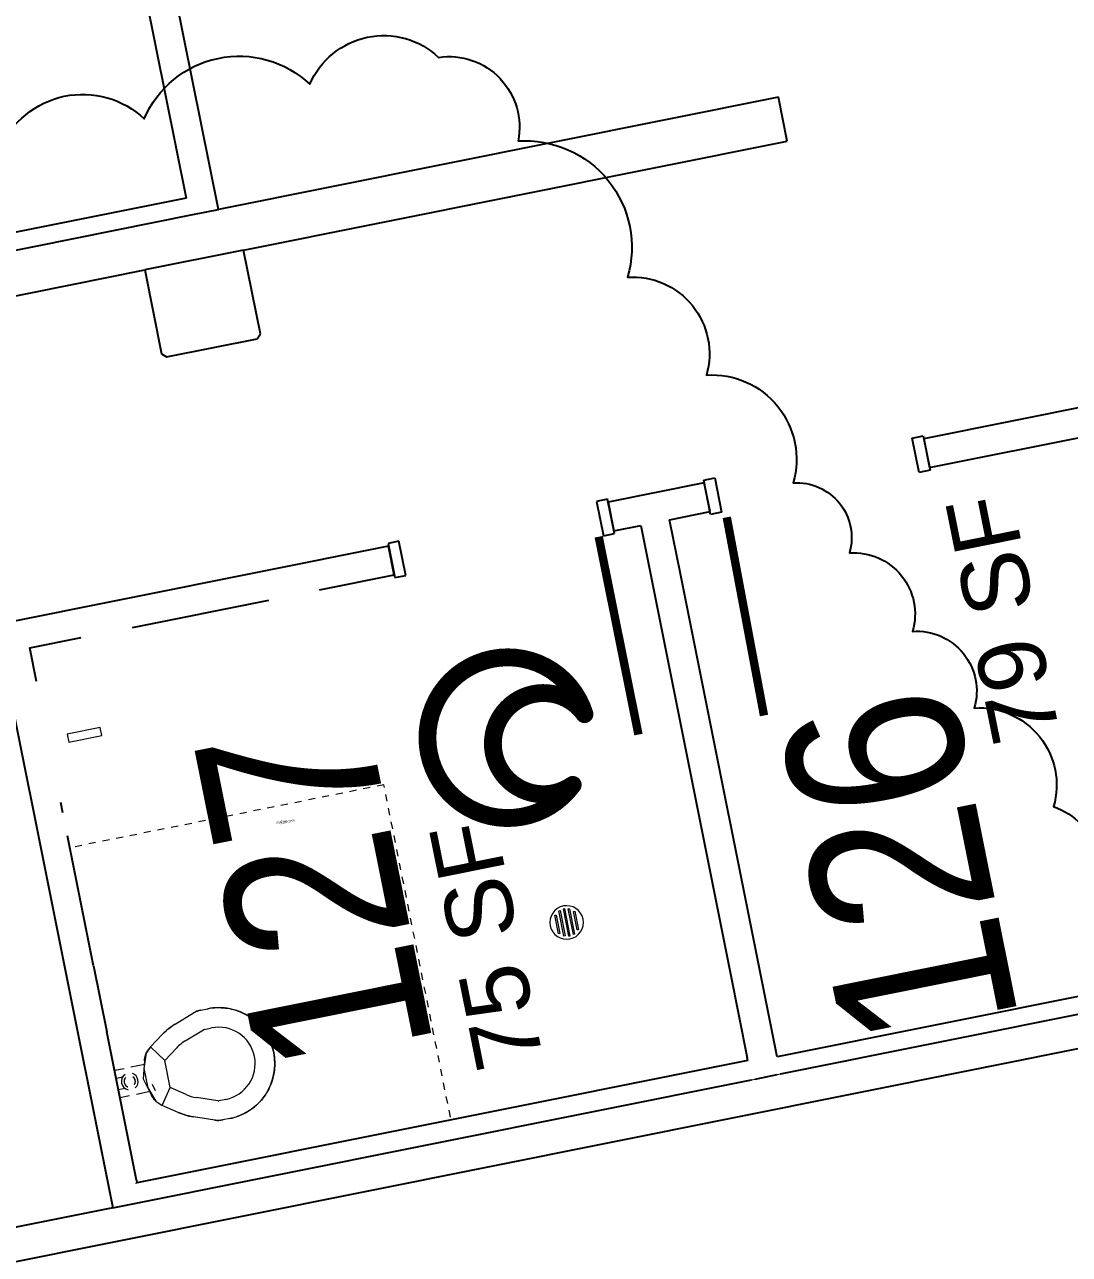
# Model space of a CAD drawing. Header units: inches. Extents: x 69200890 to 69205124, y 27678531 to 27681974.
# Drawn here: x 69204149.4 to 69204336, y 27680570.4 to 27680789.9 of the extents above; entities that cross this region are included whole.
import ezdxf
from ezdxf.enums import TextEntityAlignment as Align

# ---------------------------------------------------------------- set-up
doc = ezdxf.new("R2010")
doc.units = ezdxf.units.IN
doc.header["$LTSCALE"] = 10
doc.header["$MEASUREMENT"] = 0
doc.linetypes.add('Dash 1_8_', pattern=[0.25, 0.125, -0.125])
doc.layers.get('0').update_dxf_attribs({"linetype": 'CONTINUOUS'})
for name, color, linetype in [('A-DOOR', 2, 'CONTINUOUS'), ('A-IDEN-ICON', 4, 'CONTINUOUS'), ('A-IDEN-RNUM', 7, 'CONTINUOUS'), ('A-IDEN-SNUM', 4, 'CONTINUOUS'), ('A-IDEN-VNUM', 4, 'CONTINUOUS'), ('A-WALL', 5, 'CONTINUOUS'), ('AREA-TEXT', 3, 'CONTINUOUS')]:
    doc.layers.add(name, color=color, linetype=linetype)
doc.layers.add('A-REV', color=1, linetype='CONTINUOUS', true_color=0xff0000)
doc.layers.add('P-SANR-FIXT', color=6, linetype='CONTINUOUS', lineweight=9)
doc.styles.add('CP_IDENTEXT', font='arial.ttf', dxfattribs={"height": 1})
doc.styles.add('CP_ROOMSNUMBER', font='arial.ttf', dxfattribs={"height": 1})
doc.styles.add('CP_ROOMVNUMBER', font='arial.ttf', dxfattribs={"width": 0.85, "height": 0.075})

# ---------------------------------------------------------------- blocks, each defined once
blk = doc.blocks.new('pf_Toilet - Commercial _wall_ - WC-1 18_ seat height-12837908-LEVEL 1 FLOOR PLAN - OVERALL')
at = {"layer": 'P-SANR-FIXT', "linetype": 'Dash 1_8_'}
for p, q in [((-27.06, 60), (-27.06, 2.81)), ((33.44, 60), (-27.06, 60)), ((33.94, 2.56), (33.94, 2.81))]:
    blk.add_line(p, q, dxfattribs=at)
at = {"layer": 'P-SANR-FIXT'}
for p, q in [((5.94, 20.02), (5.94, 21.31)), ((9.44, 20.02), (9.44, 21.31)), ((10.79, 16.23), (9.47, 19.85)), ((22.41, 19.85), (21.1, 16.23)), ((22.44, 21.31), (22.44, 20.02)), ((25.94, 21.31), (25.94, 20.02)), ((7.5, 15.04), (6.18, 18.65)), ((25.7, 18.65), (24.38, 15.04)), ((13.47, 11.96), (11.69, 14.5)), ((20.19, 14.5), (18.42, 11.96)), ((10.6, 9.95), (8.82, 12.49)), ((13.47, 11.96), (10.6, 9.95)), ((13.47, 11.96), (10.6, 9.95)), ((18.42, 11.96), (13.47, 11.96)), ((21.28, 9.95), (18.42, 11.96)), ((21.28, 9.95), (18.42, 11.96)), ((23.06, 12.49), (21.28, 9.95)), ((10.6, 9.95), (11.58, 8.97)), ((11.58, 8.97), (14.18, 8.02)), ((17.19, 8.92), (18.43, 9.25)), ((17.7, 8.02), (20.3, 8.97)), ((20.3, 8.97), (21.28, 9.95)), ((12.84, 8.38), (15.94, 7.55)), ((13.44, 5.8), (13.44, 8.33)), ((14.18, 8.02), (17.7, 8.02)), ((15.94, 7.55), (19.04, 8.38)), ((18.44, 8.33), (18.44, 5.81)), ((13.44, 2.81), (13.44, 4.56)), ((18.44, 4.56), (18.44, 2.81)), ((14.94, 4.04), (14.94, 2.81)), ((16.94, 2.81), (16.94, 4.04))]:
    blk.add_line(p, q, dxfattribs=at)
at = {"layer": 'P-SANR-FIXT', "flags": 128}
for points in [[(12.52, 30.71), (12.9, 30.84), (13.28, 30.95), (13.67, 31.05), (14.06, 31.13), (14.46, 31.2), (14.85, 31.25), (15.25, 31.29), (15.65, 31.31), (15.94, 31.31)], [(15.94, 31.31), (16.34, 31.3), (16.74, 31.28), (17.14, 31.24), (17.53, 31.18), (17.93, 31.11), (18.32, 31.03), (18.7, 30.92), (19.09, 30.8), (19.36, 30.71)], [(8.87, 28.38), (9.16, 28.66), (9.46, 28.93), (9.77, 29.18), (10.09, 29.42), (10.42, 29.65), (10.75, 29.86), (11.1, 30.06), (11.45, 30.25), (11.81, 30.42), (12.18, 30.58), (12.52, 30.71)], [(19.36, 30.71), (19.73, 30.57), (20.1, 30.41), (20.46, 30.23), (20.81, 30.04), (21.16, 29.84), (21.5, 29.63), (21.82, 29.4), (22.14, 29.16), (22.45, 28.9), (22.75, 28.64), (23.01, 28.38)], [(6.54, 24.73), (6.69, 25.11), (6.85, 25.47), (7.02, 25.83), (7.21, 26.19), (7.41, 26.53), (7.63, 26.87), (7.86, 27.2), (8.1, 27.52), (8.35, 27.82), (8.62, 28.12), (8.87, 28.38)], [(23.01, 28.38), (23.29, 28.1), (23.55, 27.8), (23.81, 27.49), (24.05, 27.17), (24.28, 26.84), (24.49, 26.5), (24.69, 26.15), (24.88, 25.8), (25.05, 25.44), (25.21, 25.07), (25.34, 24.73)], [(5.94, 21.31), (5.95, 21.71), (5.97, 22.11), (6.01, 22.51), (6.07, 22.91), (6.14, 23.3), (6.23, 23.69), (6.33, 24.08), (6.45, 24.46), (6.54, 24.73)], [(25.34, 24.73), (25.47, 24.35), (25.58, 23.97), (25.68, 23.58), (25.76, 23.19), (25.83, 22.8), (25.88, 22.4), (25.92, 22), (25.94, 21.6), (25.94, 21.31)], [(6.18, 18.65), (6.13, 18.8), (6.08, 18.95), (6.05, 19.11), (6.01, 19.27), (5.99, 19.42), (5.96, 19.58), (5.95, 19.74), (5.94, 19.9), (5.94, 20.02)], [(25.94, 20.02), (25.94, 19.86), (25.93, 19.7), (25.91, 19.54), (25.89, 19.38), (25.86, 19.22), (25.83, 19.07), (25.79, 18.91), (25.74, 18.76), (25.7, 18.65)], [(8.82, 12.49), (8.58, 12.85), (8.35, 13.23), (8.13, 13.61), (7.93, 14), (7.75, 14.4), (7.58, 14.81), (7.5, 15.04)], [(24.38, 15.04), (24.23, 14.62), (24.05, 14.22), (23.86, 13.82), (23.65, 13.44), (23.43, 13.06), (23.19, 12.69), (23.06, 12.49)], [(12.84, 8.38), (12.69, 8.43), (12.54, 8.48), (12.39, 8.53), (12.24, 8.6), (12.09, 8.67), (11.95, 8.74), (11.81, 8.82), (11.68, 8.9), (11.55, 8.99), (11.42, 9.09), (11.29, 9.19), (11.17, 9.3), (11.06, 9.41), (10.95, 9.52), (10.84, 9.64), (10.74, 9.77), (10.64, 9.89), (10.6, 9.95)], [(21.28, 9.95), (21.19, 9.82), (21.09, 9.7), (20.98, 9.58), (20.88, 9.46), (20.76, 9.35), (20.64, 9.24), (20.52, 9.14), (20.39, 9.04), (20.26, 8.94), (20.13, 8.86), (19.99, 8.77), (19.85, 8.7), (19.71, 8.63), (19.56, 8.56), (19.41, 8.5), (19.26, 8.45), (19.11, 8.4), (19.04, 8.38)], [(15.08, 4.56), (15.1, 4.53), (15.13, 4.5), (15.15, 4.46), (15.18, 4.43), (15.2, 4.4), (15.23, 4.37), (15.26, 4.35), (15.29, 4.32), (15.32, 4.29), (15.35, 4.27), (15.39, 4.25), (15.42, 4.23), (15.46, 4.21), (15.49, 4.19), (15.53, 4.17), (15.57, 4.15), (15.6, 4.14), (15.64, 4.13), (15.68, 4.12), (15.72, 4.11), (15.76, 4.1), (15.8, 4.09), (15.84, 4.09), (15.88, 4.08), (15.92, 4.08), (15.94, 4.08)], [(15.94, 6.1), (15.9, 6.1), (15.86, 6.09), (15.82, 6.09), (15.78, 6.09), (15.74, 6.08), (15.7, 6.07), (15.66, 6.06), (15.62, 6.05), (15.59, 6.03), (15.55, 6.02), (15.51, 6), (15.48, 5.98), (15.44, 5.96), (15.41, 5.94), (15.37, 5.92), (15.34, 5.9), (15.31, 5.87), (15.28, 5.85), (15.25, 5.82)], [(16.65, 5.81), (16.62, 5.83), (16.59, 5.86), (16.56, 5.89), (16.53, 5.91), (16.5, 5.93), (16.46, 5.95), (16.43, 5.97), (16.39, 5.99), (16.35, 6.01), (16.32, 6.03), (16.28, 6.04), (16.24, 6.05), (16.2, 6.06), (16.16, 6.07), (16.12, 6.08), (16.08, 6.09), (16.04, 6.09), (16, 6.1), (15.96, 6.1), (15.94, 6.1)], [(15.94, 4.08), (15.98, 4.08), (16.02, 4.08), (16.06, 4.09), (16.1, 4.09), (16.14, 4.1), (16.18, 4.11), (16.22, 4.12), (16.26, 4.13), (16.3, 4.15), (16.33, 4.16), (16.37, 4.18), (16.41, 4.19), (16.44, 4.21), (16.48, 4.23), (16.51, 4.26), (16.54, 4.28), (16.58, 4.31), (16.61, 4.33), (16.64, 4.36), (16.66, 4.39), (16.69, 4.42), (16.72, 4.45), (16.74, 4.48), (16.77, 4.51), (16.79, 4.54), (16.81, 4.58)]]:
    blk.add_lwpolyline(points, dxfattribs=at)
at = {"layer": 'P-SANR-FIXT'}
for centre, radius, start, end in [((15.94, 21.31), 10, 90, 180), ((15.94, 21.31), 10, 104.1644, 110), ((15.94, 21.31), 10, 90, 100.6696), ((15.94, 21.31), 10, 360, 90), ((15.94, 21.31), 10, 79.3304, 90), ((15.94, 21.31), 10, 70, 75.8356), ((15.94, 21.31), 10, 119.1638, 122.5), ((15.94, 21.31), 10, 110, 111.173), ((15.94, 21.31), 10, 68.827, 70), ((15.94, 21.31), 10, 57.5, 60.8362), ((15.94, 21.31), 10, 147.5, 150.8362), ((15.94, 21.31), 6.5, 90, 180), ((15.94, 21.31), 6.5, 360, 90), ((15.94, 21.31), 10, 29.1638, 32.5), ((15.94, 21.31), 10, 160, 165.8356), ((15.94, 21.31), 10, 158.827, 160), ((15.94, 21.31), 10, 20, 21.173), ((15.94, 21.31), 10, 14.1644, 20), ((15.94, 21.31), 10, 169.3304, 180), ((15.94, 21.31), 10, 360, 10.6696), ((9.94, 20.02), 4, 180, 200), ((9.94, 20.02), 0.5, 180, 200), ((21.94, 20.02), 0.5, 340, 0), ((21.94, 20.02), 4, 340, 0), ((17.83, 18.8), 7.5, 200, 215), ((14.05, 18.8), 7.5, 325, 340), ((17.83, 18.8), 11, 200, 215), ((14.05, 18.8), 11, 325, 340), ((13.88, 12.25), 4, 235, 255), ((18.01, 12.25), 4, 285, 305), ((15.94, 5.09), 1.5, 30, 150), ((15.94, 5.09), 1.5, 201.0792, 338.9208), ((15.94, 5.09), 1.01, 213.3711, 270), ((15.94, 5.09), 1.01, 90, 133.3596), ((15.94, 5.09), 1.01, 46.7271, 90), ((15.94, 5.09), 1.01, 270, 326.6289)]:
    blk.add_arc(centre, radius, start, end, dxfattribs=at)
blk = doc.blocks.new('pf-Faucet-Automatic - pf-Faucet-Automatic-8825413-LEVEL 1 FLOOR PLAN - OVERALL')
at = {"layer": 'P-SANR-FIXT'}
for p, q in [((0.74, 15.25), (-0.76, 15.25)), ((-0.76, 15.25), (-0.76, 9.25)), ((0.74, 9.25), (0.74, 15.25)), ((-0.76, 9.25), (0.74, 9.25))]:
    blk.add_line(p, q, dxfattribs=at)
blk = doc.blocks.new('pf_Floor Drain - Floor Drain-11327013-LEVEL 1 FLOOR PLAN - OVERALL')
at = {"layer": 'P-SANR-FIXT'}
for p, q in [((-0.96, 2.31), (-0.75, 2.31)), ((-0.96, -2.31), (-0.96, 2.31)), ((-0.75, 2.31), (-0.75, -2.31)), ((-0.1, 2.5), (0.1, 2.5)), ((-0.1, -2.5), (-0.1, 2.5)), ((0.1, 2.5), (0.1, -2.5)), ((0.75, -2.31), (0.75, 2.31)), ((0.75, 2.31), (0.96, 2.31)), ((0.96, 2.31), (0.96, -2.31)), ((-1.81, 1.68), (-1.6, 1.68)), ((-1.81, -1.68), (-1.81, 1.68)), ((-1.6, 1.68), (-1.6, -1.68)), ((1.6, -1.68), (1.6, 1.68)), ((1.6, 1.68), (1.81, 1.68)), ((1.81, 1.68), (1.81, -1.68)), ((-1.6, -1.68), (-1.81, -1.68)), ((1.81, -1.68), (1.6, -1.68)), ((-0.75, -2.31), (-0.96, -2.31)), ((0.1, -2.5), (-0.1, -2.5)), ((0.96, -2.31), (0.75, -2.31))]:
    blk.add_line(p, q, dxfattribs=at)
for start, end in [(0, 180), (180, 360)]:
    blk.add_arc((0, 0), 3, start, end, dxfattribs=at)
blk = doc.blocks.new('CPBATH')
at = {"const_width": 3.19}
for points in [[(14.28, 4.2, 0.861492), (-13.78, 0, 1)], [(14.28, 4.2, 0.729002), (-2.09, -1.06, 1)], [(-13.78, 0, 0.726902), (12.17, -8.42, 1)], [(-2.09, -1.06, 0.609468), (12.17, -8.42, 1)]]:
    blk.add_lwpolyline(points, format="xyb", dxfattribs=at)
at = {"const_width": 1.59}
for points in [[(13.59, 3.8, 1), (14.97, 4.6, 1)], [(11.48, -8.82, 1), (12.86, -8.02, 1)]]:
    blk.add_lwpolyline(points, format="xyb", close=True, dxfattribs=at)

msp = doc.modelspace()

# ---------------------------------------------------------------- linework, layer by layer
at = {"layer": 'A-DOOR'}
for points in [[(69204274.79, 27680702, 1.5, 1.5, 0), (69204281.44, 27680666.62, 0, 0, 0), (69204282.18, 27680666.76, 0, 0, 0.414214), (69204309.16, 27680709.99, 0, 0, 0.414214)], [(69204251.92, 27680698.52, 1.5, 1.5, 0), (69204259.02, 27680663.22, 0, 0, 0), (69204258.28, 27680663.08, 0, 0, -0.414214), (69204217.06, 27680693.04, 0, 0, -0.414214)]]:
    msp.add_lwpolyline(points, format="xyseb", dxfattribs=at)
at = {"layer": 'A-REV'}
msp.add_lwpolyline([(69204026.48, 27680743.06, -0.520567), (69204050.78, 27680748.13, -0.520567), (69204064.39, 27680750.96, -0.520567), (69204085.67, 27680755.4, -0.520567), (69204111.15, 27680760.71, -0.520567), (69204145, 27680767.76, -0.520567), (69204170.75, 27680773.13, -0.520567), (69204200.34, 27680779.29, -0.520567), (69204223.33, 27680784.09, -0.520567), (69204237.51, 27680769.16, -0.520567), (69204257.08, 27680744.85, -0.520567), (69204271.16, 27680727.37, -0.520567), (69204286.65, 27680708.13, -0.520567), (69204296.71, 27680695.64, -0.520567), (69204307.98, 27680681.64, -0.520567), (69204319, 27680667.95, -0.520567), (69204333.16, 27680650.37, -0.520567), (69204338.62, 27680631.03, -0.520567)], format="xyb", dxfattribs=at)
at = {"layer": 'A-WALL', "lineweight": 25}
for p, q in [((69204183.99, 27680756.94), (69204168.67, 27680833.42)), ((69204163.53, 27680832.39), (69204178.23, 27680758.97)), ((69204178.23, 27680758.97), (69204019.76, 27680727.22)), ((69203952.22, 27680710.51), (69204179.46, 27680756.03)), ((69204179.46, 27680756.03), (69204183.99, 27680756.94)), ((69204385.12, 27680731.07), (69204309.99, 27680716.02)), ((69204311.02, 27680710.87), (69204362.31, 27680721.14)), ((69204309.99, 27680716.02), (69204311.02, 27680710.87)), ((69204270.77, 27680708.16), (69204253.61, 27680704.72)), ((69204271.8, 27680703.01), (69204270.77, 27680708.16)), ((69204253.61, 27680704.72), (69204254.64, 27680699.57)), ((69204264.57, 27680701.56), (69204271.8, 27680703.01)), ((69204266.5, 27680691.93), (69204264.57, 27680701.56)), ((69204254.64, 27680699.57), (69204259.42, 27680700.53)), ((69204259.42, 27680700.53), (69204275.45, 27680620.51)), ((69204214.39, 27680696.86), (69204122.95, 27680678.55)), ((69204215.42, 27680691.72), (69204214.39, 27680696.86)), ((69204202.04, 27680689.04), (69204215.42, 27680691.72)), ((69204283.77, 27680605.72), (69204266.5, 27680691.93)), ((69204168.68, 27680682.35), (69204193.01, 27680687.23)), ((69204150.34, 27680678.68), (69204159.52, 27680680.52)), ((69204145.31, 27680677.67), (69204165.13, 27680578.76)), ((69204151.54, 27680672.69), (69204150.34, 27680678.68)), ((69204156.23, 27680649.25), (69204155.86, 27680651.12)), ((69204161.7, 27680621.93), (69204157.05, 27680645.15)), ((69204398.24, 27680628.65), (69204283.77, 27680605.72)), ((69204284.38, 27680602.65), (69204398.86, 27680625.59)), ((69204275.45, 27680620.51), (69204278.45, 27680605.54)), ((69204169.37, 27680583.69), (69204164.06, 27680610.17)), ((69204279.85, 27680601.74), (69204283.77, 27680602.53)), ((69204165.13, 27680578.76), (69204279.23, 27680601.62))]:
    msp.add_line(p, q, dxfattribs=at)
at = {"layer": 'A-WALL'}
for p, q in [((69204284.01, 27680776.98), (69204183.99, 27680756.94)), ((69204285.58, 27680769.13), (69204284.01, 27680776.98)), ((69204188.51, 27680749.69), (69204285.58, 27680769.13)), ((69204188.51, 27680749.69), (69204170.86, 27680746.15)), ((69204191.5, 27680734.73), (69204188.51, 27680749.69)), ((69204118.89, 27680735.74), (69204170.86, 27680746.15)), ((69204170.86, 27680746.15), (69204173.85, 27680731.2)), ((69204174.74, 27680730.61), (69204190.91, 27680733.85)), ((69204190.91, 27680733.85), (69204191.5, 27680734.73)), ((69204173.85, 27680731.2), (69204174.74, 27680730.61)), ((69203948.14, 27680529.17), (69204473.7, 27680634.46)), ((69204161.7, 27680621.93), (69204164.06, 27680610.17)), ((69204278.55, 27680605.05), (69204169.46, 27680583.2)), ((69204278.55, 27680605.05), (69204278.45, 27680605.54)), ((69204169.37, 27680583.69), (69204169.46, 27680583.2)), ((69204165.13, 27680578.76), (69204052.86, 27680556.27))]:
    msp.add_line(p, q, dxfattribs=at)
at = {"layer": 'A-WALL', "lineweight": -3}
for p, q in [((69204307.93, 27680716.11), (69204309.89, 27680716.51)), ((69204309.89, 27680716.51), (69204311.12, 27680710.38)), ((69204309.16, 27680709.99), (69204307.93, 27680716.11)), ((69204311.12, 27680710.38), (69204309.16, 27680709.99)), ((69204270.67, 27680708.65), (69204272.63, 27680709.04)), ((69204271.9, 27680702.52), (69204270.67, 27680708.65)), ((69204272.63, 27680709.04), (69204273.86, 27680702.91)), ((69204253.51, 27680705.21), (69204251.55, 27680704.82)), ((69204251.55, 27680704.82), (69204252.78, 27680698.69)), ((69204254.74, 27680699.08), (69204253.51, 27680705.21)), ((69204273.86, 27680702.91), (69204271.9, 27680702.52)), ((69204252.78, 27680698.69), (69204254.74, 27680699.08)), ((69204216.25, 27680697.75), (69204214.29, 27680697.35)), ((69204214.29, 27680697.35), (69204215.52, 27680691.23)), ((69204217.48, 27680691.62), (69204216.25, 27680697.75)), ((69204215.52, 27680691.23), (69204217.48, 27680691.62))]:
    msp.add_line(p, q, dxfattribs=at)
at = {"layer": 'A-WALL', "lineweight": 9}
for p, q in [((69204283.77, 27680602.53), (69204284.38, 27680602.65)), ((69204279.23, 27680601.62), (69204279.85, 27680601.74))]:
    msp.add_line(p, q, dxfattribs=at)

# ---------------------------------------------------------------- block references
at = {"layer": 'A-IDEN-ICON', "lineweight": -3}
msp.add_blockref('CPBATH', (69204235.11, 27680662.66), dxfattribs=at)
at = {"layer": 'P-SANR-FIXT'}
for name, p, rotation in [('pf-Faucet-Automatic - pf-Faucet-Automatic-8825413-LEVEL 1 FLOOR PLAN - OVERALL', (69204172.1, 27680665.59), 101.3282830250127), ('pf_Toilet - Commercial _wall_ - WC-1 18_ seat height-12837908-LEVEL 1 FLOOR PLAN - OVERALL', (69204160.04, 27680615.93), 281.328283025014), ('pf_Floor Drain - Floor Drain-11327013-LEVEL 1 FLOOR PLAN - OVERALL', (69204246.2, 27680629.68), 191.3282830250139)]:
    msp.add_blockref(name, p, dxfattribs=dict(at, rotation=rotation))

# ---------------------------------------------------------------- texts
at = {"layer": 'A-IDEN-RNUM', "style": 'CP_ROOMSNUMBER'}
msp.add_text('0127-00', height=0.36, rotation=11.369, dxfattribs=at).set_placement((69204195.26, 27680647.65), align=Align.MIDDLE)
at = {"layer": 'A-IDEN-SNUM', "style": 'CP_ROOMSNUMBER'}
msp.add_text('0350012700', height=0.36, rotation=11.369, dxfattribs=at).set_placement((69204196.26, 27680647.65), align=Align.MIDDLE)
at = {"layer": 'A-IDEN-VNUM', "style": 'CP_ROOMVNUMBER', "width": 0.85}
for s, p in [('126', (69204305.49, 27680639.44)), ('127', (69204200.98, 27680634.66))]:
    msp.add_text(s, height=31.5, rotation=101.369, dxfattribs=at).set_placement(p, align=Align.MIDDLE_CENTER)
at = {"layer": 'AREA-TEXT', "lineweight": -3, "char_height": 12, "attachment_point": 1, "rotation": 101.37, "style": 'CP_IDENTEXT'}
for s, insert in [('79 SF', (69204322.59, 27680660.73)), ('75 SF', (69204230.38, 27680602.49))]:
    msp.add_mtext(s, dxfattribs=dict(at, insert=insert))

doc.saveas('drawing.dxf')
